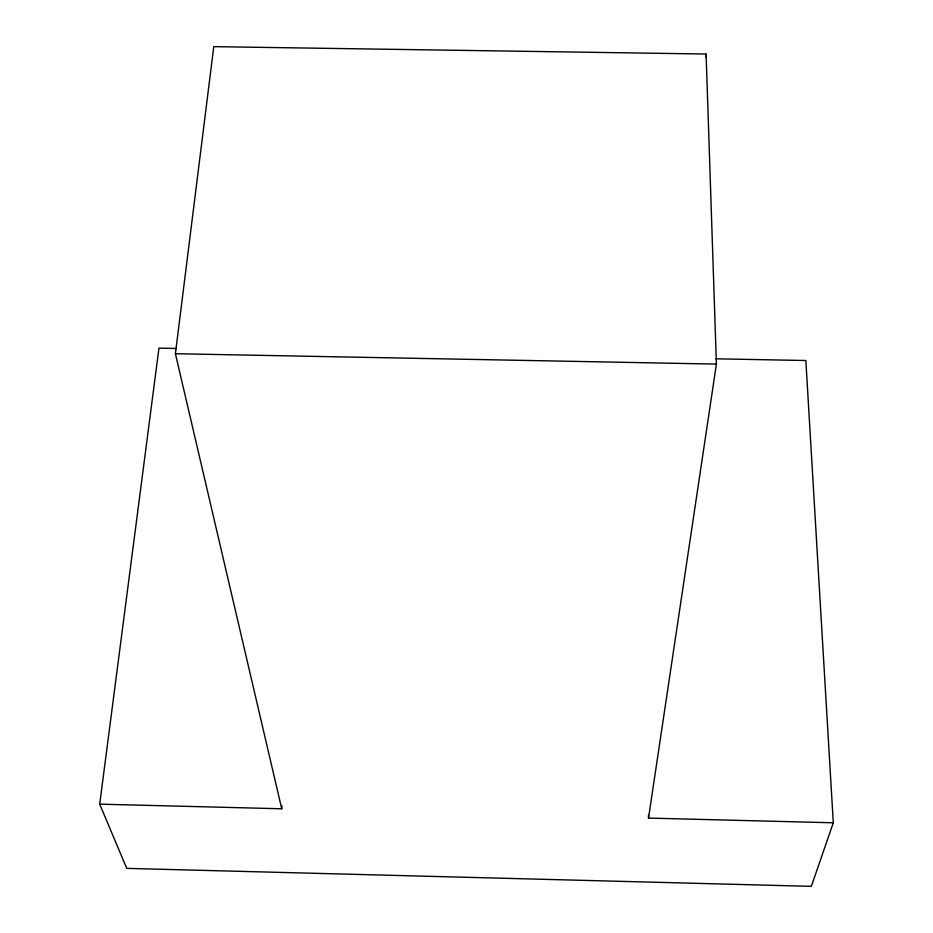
<?xml version="1.0" encoding="UTF-8"?>
<svg xmlns="http://www.w3.org/2000/svg" width="933" height="933" viewBox="0 0 933 933"><rect width="100%" height="100%" fill="white"/><g stroke="black" fill="none" stroke-linecap="round" stroke-linejoin="round"><path stroke-width="1.4" d="M176.325 348.476L158.96 348.149L99.703 804.153L281.731 808.783L281.964 805.867M705.756 56.913L706.094 54.032L213.774 46.65L175.404 353.712L281.731 808.783M715.728 358.797L805.844 360.523L833.297 822.789L648.517 818.089L716.404 364.103L706.094 54.032M833.297 822.789L811.348 886.35L126.736 868.366L99.703 804.153M175.404 353.712L716.404 364.103M648.482 815.197L648.517 818.089"/></g></svg>
